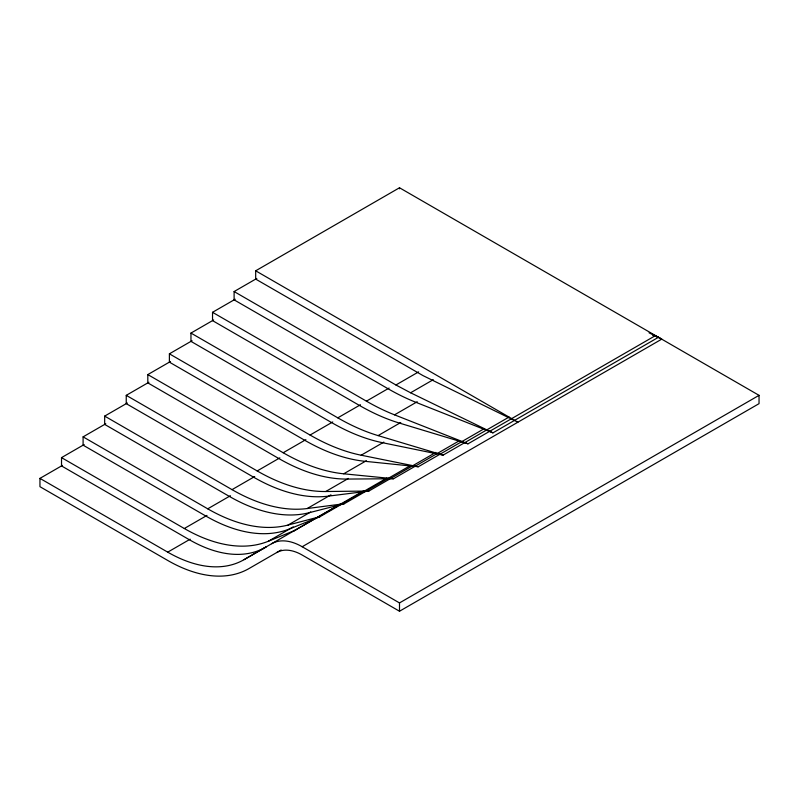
<?xml version="1.0" encoding="UTF-8"?>
<svg xmlns="http://www.w3.org/2000/svg" width="799" height="799" viewBox="0 0 799 799"><rect width="100%" height="100%" fill="white"/><g stroke="black" fill="none" stroke-linecap="round" stroke-linejoin="round"><path stroke-width="1.2" d="M255.68 270.801L517.902 422.192L423.001 375.61L255.68 279.101L255.68 270.801L399.5 187.765L759.04 395.345L759.04 403.655L399.5 611.235L302.182 555.045A50.846 29.353 60 0 0 276.754 552.528M271.67 543.72A61.014 35.226 60 0 1 302.182 546.746L661.722 339.156L658.336 337.358L492.953 432.848L416.109 402.386A254.242 146.786 60 0 1 387.984 388.704L234.107 299.855L234.107 291.555L256.809 278.452M649.078 332.853L658.336 337.358L654.98 335.88L468.014 443.815L399.66 423.15A244.065 140.914 60 0 1 359.37 405.393L212.534 320.619L212.534 312.309L235.226 299.216M509.023 417.068L443.115 455.12L382.741 442.756A233.897 135.041 60 0 1 331.635 422.591L190.961 341.373L190.961 333.073L213.653 319.97M484.184 428.703L418.286 466.756L365.303 461.343A223.73 129.168 60 0 1 304.759 440.289L169.388 362.137L169.388 353.827L192.07 340.734M459.425 440.688L393.527 478.731L347.305 479.06A213.563 123.296 60 0 1 278.751 458.486L147.815 382.891L147.815 374.591L170.497 361.498M435.845 452.384L368.878 491.045L328.739 496.089A203.395 117.433 60 0 1 253.603 477.183L126.242 403.655L126.242 395.345L148.924 382.252M410.227 465.667L344.349 503.7L309.613 512.598A193.218 111.56 60 0 1 229.303 496.369L104.669 424.409L104.669 416.109L127.351 403.016M386.916 478.052L319.96 516.703L289.937 528.778A183.051 105.688 60 0 1 205.882 516.054L83.096 445.163L83.096 436.863L105.778 423.77M265.558 547.245A152.539 88.07 60 0 1 189.293 539.695L61.523 465.927L61.523 457.627L84.195 444.534M281.178 549.972L249.078 568.508A162.716 93.942 60 0 1 167.72 560.449L39.95 486.681L39.95 478.381L62.422 465.408M212.534 312.309L366.411 401.158L389.103 388.054M190.961 333.073L337.797 417.847L360.489 404.743M234.107 291.555L395.924 384.978L418.626 371.875M169.388 353.827L310.062 435.046L332.744 421.952M147.815 374.591L283.186 452.743L305.877 439.65M126.242 395.345L257.178 470.941L279.86 457.847M104.669 416.109L232.03 489.637L254.701 476.544M83.096 436.863L207.73 508.823L230.412 495.73M395.924 384.978L410.596 392.778L433.288 379.675M61.523 457.627L184.309 528.509L206.981 515.415M366.411 401.158A254.242 146.786 60 0 0 394.536 414.841L417.228 401.737M39.95 478.381L167.72 552.149L190.192 539.175M337.797 417.847A244.065 140.914 60 0 0 378.087 435.605L400.778 422.501M310.062 435.046A233.897 135.041 60 0 0 361.168 455.21L383.86 442.107M283.186 452.743A223.73 129.168 60 0 0 343.73 473.797L366.411 460.693M257.178 470.941A213.563 123.296 60 0 0 325.732 491.515L348.414 478.421M232.03 489.637A203.395 117.433 60 0 0 307.166 508.544L330.926 494.831M207.73 508.823A193.218 111.56 60 0 0 288.039 525.053L310.721 511.969M184.309 528.509A183.051 105.688 60 0 0 268.364 541.233L293.203 526.891M167.72 552.149A152.539 88.07 60 0 0 243.985 559.699L340.754 503.839M243.985 559.699L266.457 546.726M293.243 531.265L363.755 490.776M302.182 546.746L399.5 602.925L759.04 395.345M268.364 541.233L295.73 530.047M288.039 525.053L319.96 516.703M307.166 508.544L344.349 503.7M325.732 491.515L368.878 491.045M343.73 473.797L393.527 478.731M361.168 455.21L418.286 466.756M378.087 435.605L443.115 455.12M653.312 335.26L654.98 335.88L652.683 334.971M394.536 414.841L468.014 443.815M410.596 392.778L492.953 432.848M399.5 187.765L399.5 188.804M399.5 602.925L399.5 611.235M653.392 335.29A61.014 35.226 60 0 1 661.722 339.156"/></g></svg>
